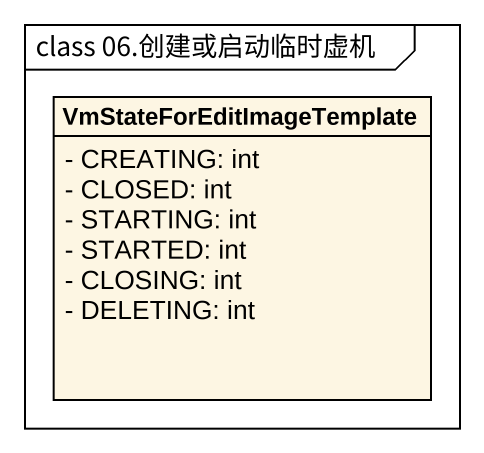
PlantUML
@startuml
mainframe class 06.创建或启动临时虚机
hide circle
hide empty members
skinparam classAttributeIconSize 0
class VmStateForEditImageTemplate {
  - CREATING: int
  - CLOSED: int
  - STARTING: int
  - STARTED: int
  - CLOSING: int
  - DELETING: int
}
@enduml
